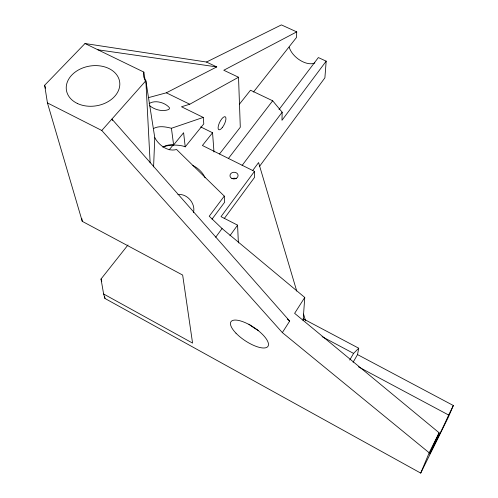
<?xml version="1.0" encoding="UTF-8"?>
<svg xmlns="http://www.w3.org/2000/svg" width="498" height="498" viewBox="0 0 498 498"><rect width="100%" height="100%" fill="white"/><g stroke="black" fill="none" stroke-linecap="round" stroke-linejoin="round"><path stroke-width="0.75" d="M239.457 104.15L250.494 90.219L272.674 100.783L282.161 112.212L281.98 120.279L326.178 61.161L318.353 57.563L279.005 109.566M127.998 244.966L101.019 279.023L103.628 293.994L192.57 343.091L182.66 275.07L82.263 221.349L47.441 102.924L44.652 85.258L84.996 43.531L206.477 62.038L281.395 24.9L296.721 31.878L296.503 37.456L253.47 92.018M153.583 166.911L154.778 137.672L145.858 80.744C143.766 78.51 142.876 75.017 143.847 72.092L84.996 43.531M303.101 320.644L304.757 297.455L222.064 228.538L209.235 216.225L224.281 196.112L176.572 149.493C167.77 152.077 158.775 145.123 154.778 137.672M326.178 61.161L324.895 77.819L259.558 166.32M193.473 212.596C195.801 203.614 187.217 193.355 177.904 194.537M353.088 362.289L357.527 354.595L358.722 348.214L303.276 318.845M103.628 293.994L104.941 298.458L420.717 473.1L429.183 452.788L439.099 432.768L294.629 313.335L304.757 297.455M439.099 432.768L437.555 436.447A22.41 0.454 -64.1 0 0 431.99 449.594A22.41 0.454 -64.1 0 0 448.636 415.039L453.348 405.515L357.527 354.595M453.348 405.515L448.368 417.175L420.717 473.1M349.721 360.048L353.574 353.406L358.722 348.214M429.183 452.788L282.347 332.596L289.693 321.067L111.913 119.059L112.592 120.454M229.952 235.697L237.577 225.146L221.012 216.649L254.478 171.387L202.418 145.491L212.553 132.761L200.694 126.915M215.696 237.235L222.064 228.538M224.187 218.641L254.578 177.344L254.478 171.387M252.611 170.621L258.587 162.566L296.74 291.075M212.03 219.157L224.673 202.176L224.281 196.112M242.115 165.436L282.161 112.212M228.451 158.426L272.674 100.783M219.487 154.013L240.297 127.227L238.53 77.246L223.776 70.249L296.721 31.878M163.593 146.68A31.467 25.491 -7.7 0 1 183.059 146.063L185.225 146.842L203.794 123.871L203.24 117.422L181.49 106.765L189.757 104.238L238.53 77.246M169.189 149.83L173.092 145.067M162.815 147.165A14.529 11.653 -7.3 0 1 172.09 144.744L173.615 144.93L183.6 132.736L185.225 146.842M149.101 103.603C154.99 99.675 164.938 102.439 169.382 107.661L169.401 108.676L168.729 109.523C162.51 111.926 154.785 109.846 149.724 105.738M47.441 102.924L101.791 130.482L145.858 80.744L150.141 162.821M148.466 97.645L166.332 92.809L216.755 66.919L206.477 62.038M153.508 128.509C158.987 125.546 165.678 126.778 171.424 128.272L203.24 117.422M97.932 49.806L216.755 66.919M166.332 92.809L189.757 104.238M322.119 336.679L353.574 353.406M358.492 366.858L448.636 415.039M287.302 319.094L289.693 321.067M101.791 130.482L282.347 332.596M303.575 314.101L305.56 320.787M44.652 85.258L45.517 88.239M101.019 279.023L101.773 281.619M104.555 296.229L104.941 298.458M81.772 218.41L82.263 221.349M143.847 72.092L145.285 81.249M171.424 128.272L173.615 144.93M212.553 132.761L213.991 152.021M237.577 225.146L238.38 242.943M258.219 330.392A22.018 8.18 33.6 0 1 248.932 324.154M314.848 62.922A17.125 9.941 38.2 0 1 300.151 60.333A17.125 9.941 38.2 0 1 289.195 47.123M192.851 165.467A31.903 26.157 -8.2 0 1 205.058 177.693M232.429 178.62A4.028 3.337 -3.3 0 1 236.444 178.676M235.971 333.174A22.217 7.949 33.6 0 0 267.812 346.546A22.217 7.949 33.6 0 0 244.605 322.387A22.217 7.949 33.6 0 0 235.971 333.174M222.257 127.619A7.233 2.534 -63.7 0 0 225.301 116.8A7.233 2.534 -63.7 0 0 218.504 125.303A7.233 2.534 -63.7 0 0 222.257 127.619M231.869 178.471A4.065 3.349 -3.1 0 0 238.088 175.638A4.065 3.349 -3.1 0 0 232.118 172.663A4.065 3.349 -3.1 0 0 231.869 178.471M77.302 103.441A26.948 20.144 -9.1 0 0 119.682 86.179A26.948 20.144 -9.1 0 0 82.089 68.214A26.948 20.144 -9.1 0 0 77.302 103.441"/></g></svg>
